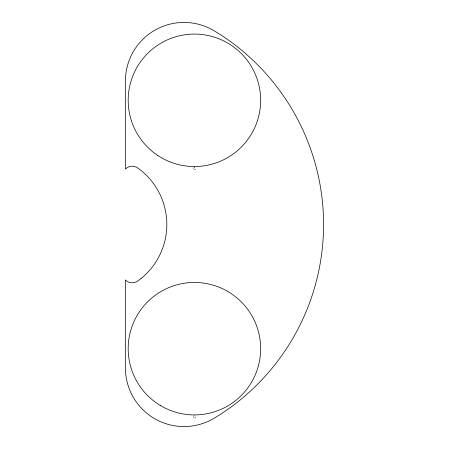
<?xml version="1.0" encoding="UTF-8"?>
<svg xmlns="http://www.w3.org/2000/svg" width="449" height="449" viewBox="0 0 449 449"><rect width="100%" height="100%" fill="white"/><g stroke="black" fill="none" stroke-linecap="round" stroke-linejoin="round"><path stroke-width="0.34" stroke-dasharray="2.25 1.68" d="M194.142 415.718L193.042 417.929L195.798 417.929L194.417 415.168M194.417 166.82L193.042 169.582L195.798 169.582L194.417 166.82"/><path stroke-width="0.67" d="M141.042 278.548L136.754 281.736L133.853 282.679A9.755 9.755 0 0 1 125.428 279.94L125.428 368.006A58.555 58.555 0 0 0 214.577 417.935L220.526 414.287A226.296 226.296 0 0 0 220.526 34.713L214.577 31.065A58.555 58.555 0 0 0 125.428 80.994L125.428 169.06A9.755 9.755 0 0 1 133.853 166.321L136.754 167.264L141.042 170.452A69.544 69.544 0 0 1 141.042 278.548M157.767 155.477A66.233 66.233 0 0 0 260.521 104.471A66.233 66.233 0 0 0 164.968 40.988A66.233 66.233 0 0 0 157.767 155.477M160.254 405.43A66.233 66.233 0 0 0 260.639 349.906A66.233 66.233 0 0 0 162.364 290.728A66.233 66.233 0 0 0 160.254 405.43"/></g></svg>
